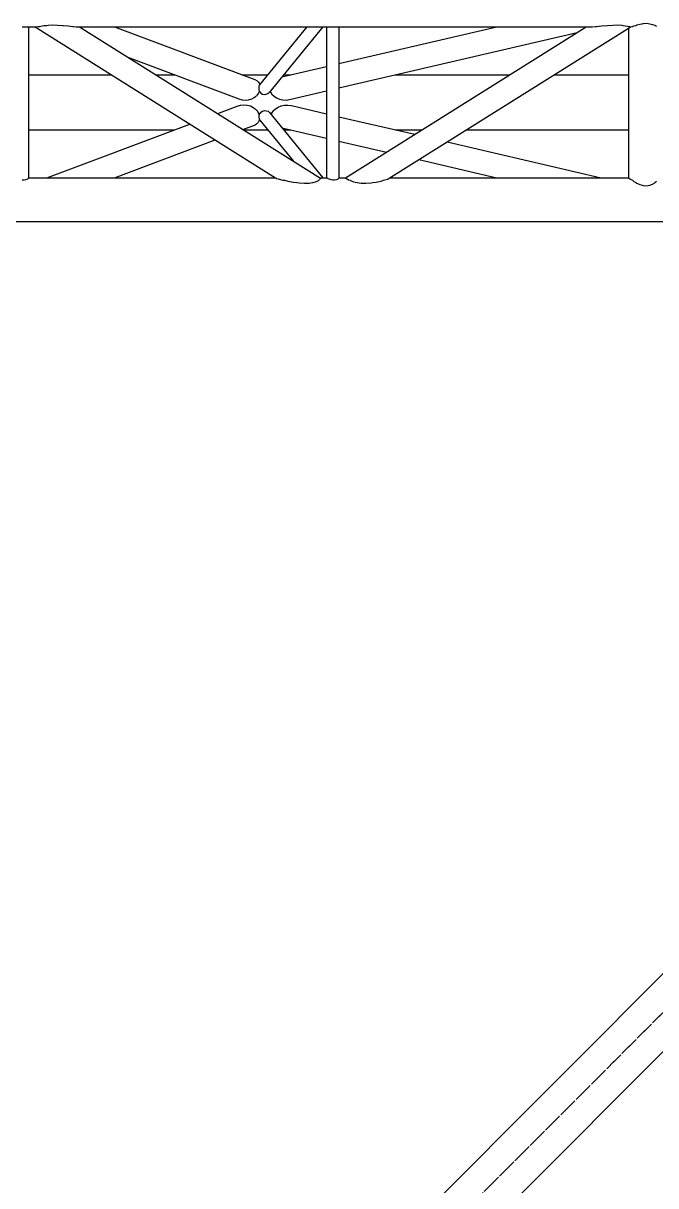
# Model space of a CAD drawing. Header units: millimetres. Extents: x 149919 to 150445, y 136651 to 136866.
# Drawn here: x 150405.12 to 150410.96, y 136682.97 to 136693.71 of the extents above; entities that cross this region are included whole.
import ezdxf

# ---------------------------------------------------------------- set-up
doc = ezdxf.new("R2010")
doc.units = ezdxf.units.MM
doc.header["$LTSCALE"] = 0.25
doc.linetypes.add('CENTER', pattern=[50.8, 31.75, -6.35, 6.35, -6.35])
doc.linetypes.add('XKITLINE00', pattern=[0])

# ---------------------------------------------------------------- blocks, each defined once
blk = doc.blocks.new('çatıı')
at = {"color": 8, "linetype": 'XKITLINE00'}
for p, q in [((26329.5, 4330.1), (26331.2, 4330.1)), ((26331.2, 4330.1), (26332.8, 4330.1)), ((26332.8, 4330.1), (26334.1, 4330)), ((26333.8, 4330), (26342.8, 4330)), ((26334.1, 4330), (26334.4, 4329.9)), ((26334.3, 4329.9), (26334.5, 4329.9)), ((26334.4, 4329.9), (26334.9, 4329.9)), ((26334.5, 4329.9), (26334.6, 4330)), ((26334.9, 4329.9), (26335, 4330)), ((26335.2, 4330), (26335.2, 4190.2)), ((26341.3, 4330), (26563.5, 4190.5)), ((26341.5, 4330), (26342.4, 4329.9)), ((26342.4, 4329.9), (26342.6, 4330)), ((26342.6, 4330), (26344.3, 4330.2)), ((26344.3, 4330.2), (26345.3, 4330.3)), ((26345.3, 4330.3), (26346.6, 4330.6)), ((26346.6, 4330.6), (26349.6, 4331.1)), ((26349.6, 4331.1), (26352.1, 4331.3)), ((26352.1, 4331.3), (26353.3, 4331.4)), ((26353.3, 4331.4), (26357.4, 4331.7)), ((26357.4, 4331.7), (26362.2, 4331.6)), ((26362.2, 4331.6), (26366.6, 4331.3)), ((26366.6, 4331.3), (26367.2, 4331.2)), ((26367.2, 4331.2), (26371.8, 4330.9)), ((26371.8, 4330.9), (26376.2, 4330.4)), ((26376.2, 4330.4), (26376.8, 4330.3)), ((26376.8, 4330.3), (26379.4, 4330.1)), ((26379.4, 4330.1), (26381.2, 4329.9)), ((26380.3, 4330), (26613.6, 4330)), ((26380.7, 4329.9), (26380.8, 4330)), ((26381.2, 4329.9), (26381.5, 4329.9)), ((26381.5, 4329.9), (26381.8, 4330)), ((26382.3, 4330), (26604.9, 4190.3)), ((26414.6, 4330), (26544.3, 4281.2)), ((26592.3, 4330), (26548.5, 4276.3)), ((26607, 4330), (26557.7, 4269.5)), ((26610.6, 4330), (26610.6, 4190.5)), ((26611.5, 4330), (26611.6, 4330)), ((26611.6, 4330), (26612.6, 4329.9)), ((26612, 4330), (26612.8, 4329.9)), ((26612.6, 4329.9), (26612.9, 4329.9)), ((26612.9, 4329.9), (26614.5, 4330)), ((26614.5, 4330), (26616.3, 4330.1)), ((26616.3, 4330.1), (26618, 4330.1)), ((26618, 4330.1), (26619.6, 4330.1)), ((26619.6, 4330.1), (26620.9, 4330)), ((26620.6, 4330), (26854.4, 4330)), ((26620.9, 4330), (26621.2, 4329.9)), ((26621.1, 4329.9), (26621.3, 4329.9)), ((26621.2, 4329.9), (26621.7, 4329.9)), ((26621.3, 4329.9), (26621.4, 4330)), ((26621.7, 4329.9), (26621.8, 4330)), ((26622, 4330), (26622, 4190.2)), ((26622, 4296), (26767.7, 4330)), ((26628, 4190.5), (26850.2, 4330)), ((26668.3, 4190.1), (26890.9, 4329.8)), ((26852.1, 4330), (26852.8, 4329.9)), ((26852.8, 4329.9), (26853.2, 4329.9)), ((26853, 4330), (26853.6, 4329.9)), ((26853.2, 4329.9), (26855.9, 4330.1)), ((26855.9, 4330.1), (26858.9, 4330.3)), ((26858.9, 4330.3), (26859.9, 4330.4)), ((26859.9, 4330.4), (26864.8, 4330.9)), ((26864.8, 4330.9), (26869.9, 4331.3)), ((26869.9, 4331.3), (26875, 4331.6)), ((26875, 4331.6), (26879.6, 4331.7)), ((26879.6, 4331.7), (26883.4, 4331.4)), ((26883.4, 4331.4), (26884.2, 4331.3)), ((26884.2, 4331.3), (26886.5, 4331)), ((26886.5, 4331), (26888.8, 4330.6)), ((26888.8, 4330.6), (26889.5, 4330.3)), ((26889.4, 4328.8), (26889.4, 4190.6)), ((26889.5, 4330.3), (26890.3, 4330.2)), ((26890.1, 4329.2), (26890.4, 4329.3)), ((26890.3, 4330.2), (26891, 4329.9)), ((26890.8, 4329.6), (26890.4, 4329.3)), ((26890.7, 4329.6), (26890.7, 4329.6)), ((26890.8, 4329.6), (26891.1, 4329.9)), ((26890.9, 4330), (26891.3, 4330)), ((26891, 4329.9), (26891.1, 4329.9)), ((26891, 4329.9), (26891, 4329.9)), ((26891.1, 4329.9), (26892.4, 4330.2)), ((26891.1, 4329.9), (26891.2, 4330)), ((26891.2, 4330), (26891.2, 4330)), ((26892.4, 4330.2), (26893, 4330.3)), ((26893, 4330.3), (26894.5, 4330.8)), ((26894.5, 4330.8), (26896.2, 4331.3)), ((26896.2, 4331.3), (26897.1, 4331.7)), ((26897.1, 4331.7), (26900, 4332.5)), ((26900, 4332.5), (26902.1, 4332.9)), ((26902.1, 4332.9), (26903.1, 4333.1)), ((26903.1, 4333.1), (26906.1, 4333.3)), ((26906.1, 4333.3), (26909, 4332.9)), ((26909, 4332.9), (26909.2, 4332.9)), ((26909.2, 4332.9), (26911.6, 4332.3)), ((26911.6, 4332.3), (26913.7, 4331.4)), ((26913.7, 4331.4), (26913.9, 4331.3)), ((26913.9, 4331.3), (26915.4, 4330.6)), ((26622, 4273.5), (26841.9, 4324.8)), ((26427.1, 4301.9), (26529.5, 4263.4)), ((26335.2, 4285.7), (26411.9, 4285.7)), ((26452.9, 4285.7), (26470.2, 4285.7)), ((26532.4, 4285.7), (26556.2, 4285.7)), ((26569.3, 4283.8), (26610.6, 4293.4)), ((26570.9, 4285.7), (26577.5, 4285.7)), ((26674, 4285.7), (26779.6, 4285.7)), ((26820.7, 4285.7), (26889.4, 4285.7)), ((26544.3, 4281.2), (26546.3, 4280.2)), ((26546.3, 4280.2), (26547.1, 4279.5)), ((26547.1, 4279.5), (26547.8, 4278.8)), ((26547.8, 4278.8), (26548.8, 4277)), ((26548, 4275.2), (26547.9, 4273.7)), ((26548.2, 4275.5), (26548, 4275.2)), ((26548.5, 4276.3), (26548.2, 4275.5)), ((26548.8, 4277), (26548.8, 4276.7)), ((26541.4, 4263.4), (26543.8, 4264.7)), ((26543.8, 4264.7), (26545.2, 4265.9)), ((26545.2, 4265.9), (26545.9, 4266.4)), ((26547.5, 4268.4), (26545.9, 4266.4)), ((26548.1, 4269.7), (26547.5, 4268.4)), ((26547.9, 4273.7), (26547.9, 4273.4)), ((26547.9, 4273.4), (26548, 4271.9)), ((26548, 4271.9), (26548.4, 4270.7)), ((26548.5, 4270.3), (26548.1, 4269.7)), ((26548.4, 4270.7), (26548.5, 4270.2)), ((26548.5, 4270.2), (26548.6, 4270)), ((26548.6, 4270), (26548.8, 4269.8)), ((26548.8, 4269.8), (26549.8, 4268.8)), ((26549.8, 4268.8), (26551.4, 4267.9)), ((26551.4, 4267.9), (26553.1, 4267.5)), ((26553.1, 4267.5), (26554.9, 4267.7)), ((26554.9, 4267.7), (26556.4, 4268.4)), ((26556.4, 4268.4), (26557.7, 4269.5)), ((26558.4, 4270.3), (26558.6, 4269.9)), ((26558.6, 4269.9), (26558.7, 4269.8)), ((26558.7, 4269.8), (26560.1, 4267.8)), ((26560.1, 4267.8), (26562, 4266)), ((26562, 4266), (26562.1, 4265.9)), ((26562.1, 4265.9), (26564.4, 4264.3)), ((26564.4, 4264.3), (26567.1, 4263.2)), ((26576.2, 4262.9), (26610.6, 4270.9)), ((26510, 4249.8), (26528, 4256.6)), ((26528, 4256.6), (26531, 4257.5)), ((26529.5, 4263.4), (26532.5, 4262.6)), ((26531, 4257.5), (26534.2, 4257.8)), ((26532.5, 4262.6), (26535.5, 4262.3)), ((26534.2, 4257.8), (26537.3, 4257.6)), ((26535.5, 4262.3), (26538.5, 4262.6)), ((26537.3, 4257.6), (26540.2, 4256.9)), ((26538.5, 4262.6), (26541.4, 4263.4)), ((26540.2, 4256.9), (26542.7, 4255.6)), ((26542.7, 4255.6), (26544.6, 4254.2)), ((26544.6, 4254.2), (26544.9, 4254)), ((26544.9, 4254), (26546.6, 4252)), ((26561.3, 4252.3), (26563.3, 4254.1)), ((26563.4, 4254.2), (26563.3, 4254.1)), ((26563.4, 4254.2), (26565.7, 4255.8)), ((26565.7, 4255.8), (26568.5, 4256.9)), ((26567.1, 4263.2), (26570.1, 4262.5)), ((26568.5, 4256.9), (26571.6, 4257.6)), ((26570.1, 4262.5), (26573.2, 4262.4)), ((26571.6, 4257.6), (26574.8, 4257.7)), ((26573.2, 4262.4), (26576.2, 4262.9)), ((26574.8, 4257.7), (26578, 4257.2)), ((26578, 4257.2), (26610.6, 4249.7)), ((26546.6, 4252), (26547.5, 4250.4)), ((26548.2, 4243.4), (26547.4, 4241.7)), ((26547.5, 4250.4), (26547.8, 4249.9)), ((26547.8, 4249.9), (26548.2, 4248.7)), ((26548, 4247.1), (26547.9, 4246.4)), ((26547.9, 4246.4), (26548.2, 4245)), ((26548.1, 4248.2), (26548, 4247.1)), ((26548.2, 4248.9), (26548.1, 4248.2)), ((26548.7, 4249.8), (26548.2, 4248.9)), ((26548.2, 4245), (26548.5, 4244.3)), ((26548.3, 4243.6), (26548.2, 4243.4)), ((26548.4, 4244.5), (26548.3, 4243.6)), ((26548.5, 4244.3), (26548.8, 4243.9)), ((26549.2, 4250.3), (26548.7, 4249.8)), ((26548.8, 4243.9), (26579.6, 4206.2)), ((26549.9, 4251.2), (26549.2, 4250.3)), ((26549.9, 4251.2), (26551.4, 4252.1)), ((26551.4, 4252.1), (26553.1, 4252.6)), ((26553.1, 4252.6), (26554.8, 4252.5)), ((26554.8, 4252.5), (26556.5, 4252)), ((26556.5, 4252), (26557.8, 4250.9)), ((26557.8, 4250.9), (26607, 4190.6)), ((26559.7, 4250.2), (26559.1, 4249.3)), ((26559.8, 4250.3), (26559.7, 4250.2)), ((26561.3, 4252.3), (26559.8, 4250.3)), ((26622, 4247), (26692, 4230.7)), ((26335.2, 4234.9), (26470.2, 4234.9)), ((26352.3, 4190.6), (26484.3, 4240.2)), ((26533.3, 4235.2), (26544, 4239.2)), ((26533.9, 4234.9), (26556.2, 4234.9)), ((26544, 4239.2), (26545.9, 4240.3)), ((26546.4, 4240.8), (26545.9, 4240.3)), ((26546.4, 4240.8), (26547.4, 4241.7)), ((26569.3, 4236.8), (26610.6, 4227.2)), ((26570.9, 4234.9), (26577.5, 4234.9)), ((26674, 4234.9), (26698.7, 4234.9)), ((26739.7, 4234.9), (26889.4, 4234.9)), ((26414.6, 4190.6), (26507.6, 4225.6)), ((26622, 4224.5), (26665.9, 4214.3)), ((26721.9, 4223.7), (26864.2, 4190.6)), ((26695.8, 4207.3), (26767.7, 4190.6)), ((26329.5, 4188.7), (26331.2, 4188.7)), ((26331.2, 4188.7), (26332.8, 4188.9)), ((26332.8, 4188.9), (26334.1, 4189.3)), ((26334.1, 4189.3), (26334.4, 4189.6)), ((26334.4, 4189.6), (26334.9, 4189.8)), ((26335.2, 4190.2), (26334.9, 4189.8)), ((26335.2, 4190.6), (26563.4, 4190.6)), ((26563.5, 4190.5), (26563.6, 4190.4)), ((26563.6, 4190.4), (26564.4, 4190)), ((26564.4, 4190), (26565.9, 4189.6)), ((26565.9, 4189.6), (26566.7, 4189.3)), ((26566.7, 4189.3), (26570.2, 4188.4)), ((26603.2, 4188.2), (26604.4, 4188.9)), ((26604.4, 4190.6), (26610.6, 4190.6)), ((26604.7, 4189.6), (26604.4, 4188.9)), ((26604.7, 4189.6), (26604.9, 4189.7)), ((26604.9, 4190.3), (26604.9, 4189.7)), ((26610.6, 4190.5), (26610.7, 4190.4)), ((26610.7, 4190.4), (26610.8, 4190.3)), ((26610.8, 4190.3), (26611.6, 4189.9)), ((26611.6, 4189.9), (26612.6, 4189.6)), ((26612.6, 4189.6), (26612.9, 4189.5)), ((26612.9, 4189.5), (26614.5, 4189)), ((26614.5, 4189), (26616.3, 4188.7)), ((26616.3, 4188.7), (26618, 4188.7)), ((26618, 4188.7), (26619.6, 4188.9)), ((26619.6, 4188.9), (26620.9, 4189.3)), ((26620.9, 4189.3), (26621.2, 4189.6)), ((26621.2, 4189.6), (26621.7, 4189.8)), ((26622, 4190.2), (26621.7, 4189.8)), ((26622, 4190.6), (26628.1, 4190.6)), ((26628, 4190.5), (26628.5, 4190.4)), ((26628.5, 4190.4), (26628.4, 4190.2)), ((26628.4, 4190.2), (26629.4, 4189.7)), ((26629.4, 4189.7), (26629.7, 4189.6)), ((26629.7, 4189.6), (26630.8, 4188.8)), ((26630.8, 4188.8), (26632.5, 4188.2)), ((26664.5, 4188.5), (26667.1, 4189.4)), ((26667.1, 4189.4), (26667.5, 4189.6)), ((26667.5, 4189.6), (26668.3, 4190.1)), ((26669.1, 4190.6), (26889.5, 4190.6)), ((26889.4, 4190.6), (26889.7, 4190.4)), ((26889.7, 4190.4), (26889.7, 4190.3)), ((26889.7, 4190.3), (26890.8, 4189.6)), ((26890.8, 4189.6), (26890.8, 4189.6)), ((26890.8, 4189.6), (26892.4, 4188.5)), ((26570.2, 4188.4), (26571.7, 4188.2)), ((26571.7, 4188.2), (26574.8, 4187.4)), ((26574.8, 4187.4), (26579.9, 4186.6)), ((26579.9, 4186.6), (26583.2, 4186.2)), ((26583.2, 4186.2), (26585.1, 4185.9)), ((26585.1, 4185.9), (26590.2, 4185.6)), ((26590.2, 4185.6), (26594.6, 4185.7)), ((26594.6, 4185.7), (26597.7, 4186.2)), ((26597.7, 4186.2), (26598.2, 4186.2)), ((26598.2, 4186.2), (26601.1, 4187)), ((26601.1, 4187), (26603.1, 4188)), ((26603.2, 4188.2), (26603.1, 4188)), ((26632.5, 4188.2), (26632.8, 4187.9)), ((26632.8, 4187.9), (26635.4, 4186.9)), ((26635.4, 4186.9), (26638.7, 4186.2)), ((26638.7, 4186.2), (26642.5, 4185.7)), ((26642.5, 4185.7), (26646.9, 4185.6)), ((26646.9, 4185.6), (26651.7, 4186)), ((26651.7, 4186), (26653.1, 4186.2)), ((26653.1, 4186.2), (26656.5, 4186.6)), ((26656.5, 4186.6), (26660.9, 4187.5)), ((26660.9, 4187.5), (26663.1, 4188.2)), ((26663.1, 4188.2), (26664.5, 4188.5)), ((26892.4, 4188.5), (26893, 4188.2)), ((26893, 4188.2), (26894.5, 4187)), ((26894.5, 4187), (26896.2, 4186.2)), ((26896.2, 4186.2), (26897.1, 4185.6)), ((26897.1, 4185.6), (26900, 4184.3)), ((26900, 4184.3), (26902.1, 4183.7)), ((26902.1, 4183.7), (26903.1, 4183.4)), ((26903.1, 4183.4), (26906.1, 4183.1)), ((26906.1, 4183.1), (26909, 4183.6)), ((26909, 4183.6), (26909.2, 4183.7)), ((26909.2, 4183.7), (26911.6, 4184.6)), ((26911.6, 4184.6), (26913.7, 4186)), ((26913.9, 4186.2), (26913.7, 4186)), ((26913.9, 4186.2), (26915.4, 4187.4)), ((26261.3, 4150), (27540.4, 4150)), ((27273, 3807.7), (26698.1, 3231.7)), ((27011.4, 3473.7), (26741.9, 3203.7))]:
    blk.add_line(p, q, dxfattribs=at)
at = {"color": 8, "linetype": 'CENTER'}
for p in [(27292.1, 3790.9), (27292.1, 3790.9), (27003.5, 3501.7)]:
    blk.add_line(p, (26714.9, 3212.6), dxfattribs=at)

msp = doc.modelspace()

# ---------------------------------------------------------------- block references
at = {"xscale": 0.009999943142843078, "yscale": 0.009999943142843078, "zscale": 0.009999943142843078}
msp.add_blockref('çatıı', (150141.814, 136650.373), dxfattribs=at)

doc.saveas('drawing.dxf')
